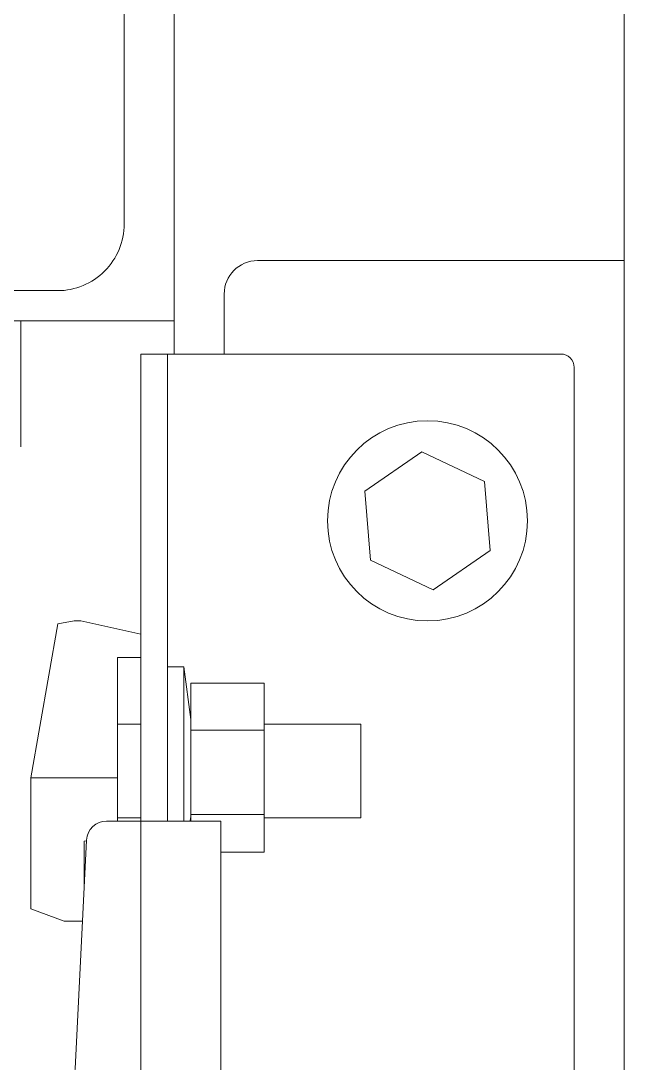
# Model space of a CAD drawing. Header units: millimetres. Extents: x -5 to 111, y -3 to 86.
# Drawn here: x 17.562 to 17.6525, y 47.9987 to 48.1549 of the extents above; entities that cross this region are included whole.
import ezdxf

# ---------------------------------------------------------------- set-up
doc = ezdxf.new("R2010")
doc.units = ezdxf.units.MM
doc.layers.add('A1I6----E-', color=3, linetype='Continuous', lineweight=25)

# ---------------------------------------------------------------- blocks, each defined once
blk = doc.blocks.new('Gruppe-422')
at = {"layer": 'A1I6----E-', "linetype": 'Continuous', "lineweight": 9}
for p, q in [((-33.14795, 5.5754), (-33.20295, 5.5754)), ((-33.14795, 5.3154), (-33.14795, 5.5754)), ((-33.20795, 5.5704), (-33.20795, 5.5614)), ((-33.23845, 5.54747), (-33.23845, 5.5664)), ((-33.21545, 5.5664), (-33.21545, 5.5614)), ((-33.22045, 5.5614), (-33.21645, 5.5614)), ((-33.22045, 5.5594), (-33.22045, 5.5614)), ((-33.21645, 5.5614), (-33.21645, 5.5594)), ((-33.21645, 5.5614), (-33.21261, 5.5614)), ((-33.21261, 5.5614), (-33.15745, 5.5614)), ((-33.22045, 5.4914), (-33.22045, 5.5594)), ((-33.21645, 5.4914), (-33.21645, 5.5594)), ((-33.15545, 5.5594), (-33.15545, 5.3334)), ((-33.18684, 5.54086), (-33.17828, 5.54676)), ((-33.17828, 5.54676), (-33.16889, 5.5423)), ((-33.16889, 5.5423), (-33.16806, 5.53194)), ((-33.186, 5.5305), (-33.18684, 5.54086)), ((-33.16806, 5.53194), (-33.17662, 5.52604)), ((-33.17662, 5.52604), (-33.186, 5.5305)), ((-33.23288, 5.52097), (-33.23045, 5.5214)), ((-33.22945, 5.5214), (-33.23045, 5.5214)), ((-33.22945, 5.5214), (-33.22045, 5.5194)), ((-33.23695, 5.4979), (-33.23288, 5.52097)), ((-33.22045, 5.5159), (-33.22395, 5.5159)), ((-33.22395, 5.5159), (-33.22395, 5.4979)), ((-33.21402, 5.51452), (-33.21645, 5.51452)), ((-33.21295, 5.5066), (-33.21402, 5.51452)), ((-33.21402, 5.51452), (-33.21402, 5.4914)), ((-33.21295, 5.51207), (-33.20195, 5.51207)), ((-33.21295, 5.51207), (-33.21295, 5.50503)), ((-33.20195, 5.51207), (-33.20195, 5.50503)), ((-33.22045, 5.5059), (-33.22395, 5.5059)), ((-33.18745, 5.5059), (-33.20195, 5.5059)), ((-33.18745, 5.4989), (-33.18745, 5.5059)), ((-33.21295, 5.50503), (-33.21295, 5.49236)), ((-33.21295, 5.50503), (-33.20195, 5.50503)), ((-33.20195, 5.50503), (-33.20195, 5.49236)), ((-33.23695, 5.4979), (-33.22395, 5.4979)), ((-33.23695, 5.4979), (-33.23695, 5.47822)), ((-33.22395, 5.4914), (-33.22395, 5.4979)), ((-33.18745, 5.4919), (-33.18745, 5.4989)), ((-33.22395, 5.4919), (-33.22045, 5.4919)), ((-33.21305, 5.4914), (-33.21299, 5.4919)), ((-33.21299, 5.4919), (-33.21295, 5.4919)), ((-33.21295, 5.49236), (-33.20195, 5.49236)), ((-33.21295, 5.49236), (-33.21295, 5.4914)), ((-33.20195, 5.49236), (-33.20195, 5.48672)), ((-33.20195, 5.4919), (-33.18745, 5.4919)), ((-33.20845, 5.4914), (-33.22045, 5.4914)), ((-33.20845, 5.4914), (-33.20845, 5.4014)), ((-33.22895, 5.4884), (-33.22859, 5.48841)), ((-33.22895, 5.4814), (-33.22895, 5.4884)), ((-33.20845, 5.48672), (-33.20195, 5.48672)), ((-33.23695, 5.47822), (-33.23195, 5.4764)), ((-33.23195, 5.4764), (-33.2292, 5.4764))]:
    blk.add_line(p, q, dxfattribs=at)
at = {"layer": 'A1I6----E-', "linetype": 'Continuous', "lineweight": 9, "flags": 128}
for points in [[(-33.30795, 5.5809), (-33.30795, 5.6214), (-33.31545, 5.6214), (-33.31545, 5.5664), (-33.21545, 5.5664), (-33.21545, 5.6214), (-33.22295, 5.6214), (-33.22295, 5.5809, -0.414214), (-33.23295, 5.5709), (-33.29795, 5.5709, -0.414214)], [(-33.29445, 5.4544), (-33.29545, 5.4534), (-33.29545, 5.4394), (-33.29445, 5.4384), (-33.25345, 5.4384, -0.414214), (-33.25045, 5.4414), (-33.2333, 5.4414, -0.399656), (-33.2303, 5.43855), (-33.22859, 5.40425, 0.399656), (-33.22559, 5.4014), (-33.22045, 5.4014), (-33.22045, 5.4914), (-33.22559, 5.4914, 0.399656), (-33.22859, 5.48855), (-33.2303, 5.45425, -0.399656), (-33.2333, 5.4514), (-33.25045, 5.4514, -0.414214), (-33.25345, 5.4544)]]:
    blk.add_lwpolyline(points, format="xyb", close=True, dxfattribs=at)
at = {"layer": 'A1I6----E-', "linetype": 'Continuous', "lineweight": 9}
blk.add_circle((-33.17745, 5.5364), 0.015, dxfattribs=at)
for centre, radius, start, end in [((-33.20295, 5.5704), 0.005, 90, 180), ((-33.15745, 5.5594), 0.002, 0, 90)]:
    blk.add_arc(centre, radius, start, end, dxfattribs=at)
blk = doc.blocks.new('Gruppe-426')
at = {"layer": 'A1I6----E-', "linetype": 'Continuous', "lineweight": 9}
blk.add_line((-33.14795, 4.0869), (-33.14795, 6.9104), dxfattribs=at)

msp = doc.modelspace()

# ---------------------------------------------------------------- block references
at = {"layer": 'A1I6----E-'}
for name in ['Gruppe-426', 'Gruppe-422']:
    msp.add_blockref(name, (50.80045, 42.5436), dxfattribs=at)

doc.saveas('drawing.dxf')
